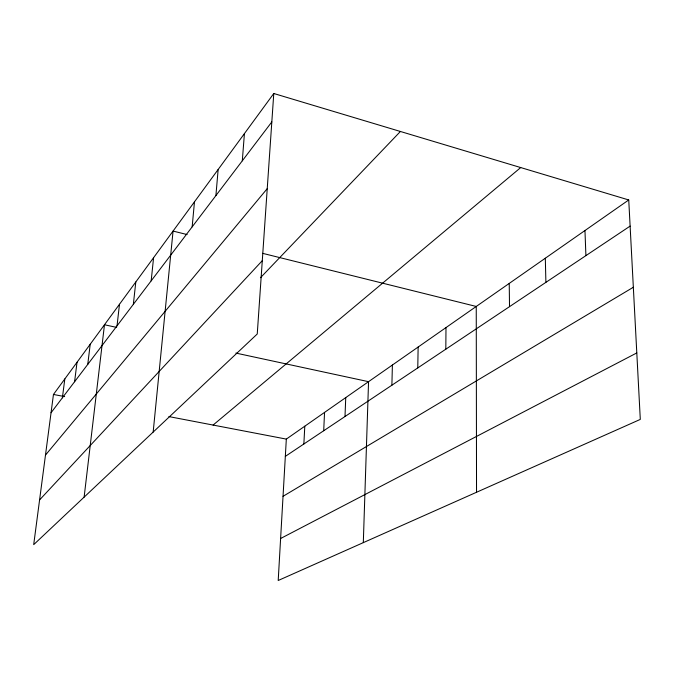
<?xml version="1.0" encoding="UTF-8"?>
<svg xmlns="http://www.w3.org/2000/svg" width="674" height="674" viewBox="0 0 674 674"><rect width="100%" height="100%" fill="white"/><g stroke="black" fill="none" stroke-linecap="round" stroke-linejoin="round"><path stroke-width="1.01" d="M445.817 349.191L445.994 327.589M417.779 367.92L418.133 347.051M391.889 385.208L392.394 365.022M363.311 542.629L368.552 381.678L235.883 353.083M344.995 416.524L345.745 397.609M323.705 430.745L324.548 412.412M303.864 443.998L304.791 426.212M628.741 199.959L286.324 439.103L278.202 580.499L640.3 419.405L628.741 199.959L273.779 93.501L53.457 394.459L33.7 544.643L257.249 334.001L273.779 93.501M242.303 160.808L244.426 133.604M215.907 195.586L218.149 169.494M192.157 226.868L194.483 201.812M153.167 432.076L173.066 231.072L187.128 234.569M151.17 280.864L153.588 257.679M133.351 304.328L135.803 281.976M117.032 325.837L119.492 304.26M84.124 497.134L104.478 324.767L116.644 327.387M87.755 364.398L90.215 344.246M74.587 381.745L77.03 362.258M62.387 397.812L64.814 378.94M51.047 412.741L271.824 121.927M45.478 455.102L267.241 188.653M39.581 499.931L262.287 260.678M260.467 277.73L400.407 131.481M213.094 425.067L520.724 167.556M285.329 456.374L630.123 226.102M283.038 496.308L633.341 287.259M280.611 538.501L636.795 352.932M53.457 394.459L64.662 396.607M168.896 416.591L286.324 439.103M262.59 253.331L476.248 306.459L476.535 492.264M584.965 230.525L585.908 255.631M545.317 258.226L545.898 282.347M509.232 283.425L509.519 306.653"/></g></svg>
